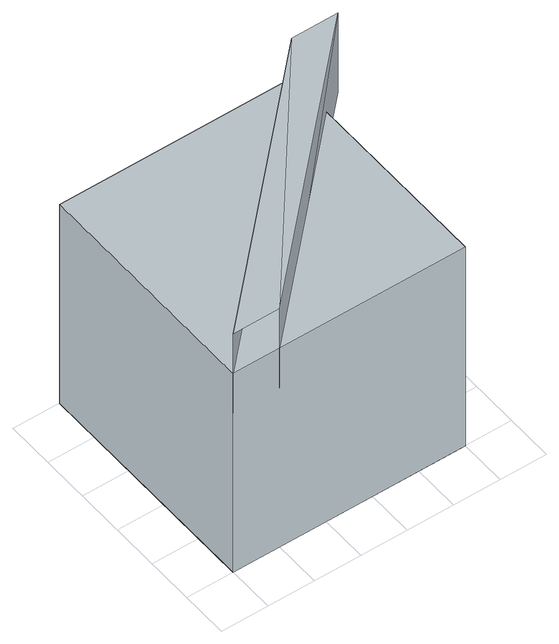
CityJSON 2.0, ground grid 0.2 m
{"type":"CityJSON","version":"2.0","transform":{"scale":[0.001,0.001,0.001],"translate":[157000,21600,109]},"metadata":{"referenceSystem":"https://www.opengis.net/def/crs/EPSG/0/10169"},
"CityObjects":{
"object1":{"type":"GenericCityObject","attributes":{"name":"汚水管路","year":2011},"geometry":[{"type":"MultiSurface","lod":"3","boundaries":[[[0,1,2,3]],[[4,5,6,7]],[[2,4,7,3]],[[6,5,1,0]],[[7,6,0,3]],[[1,5,4,2]]]}]},
"object2":{"type":"GenericCityObject","attributes":{"name":"雨水管路","year":2011},"geometry":[{"type":"MultiSurface","lod":"2","boundaries":[[[8,9,10]],[[8,11,9]],[[12,13,14]],[[15,13,12]],[[13,8,14]],[[8,10,14]],[[9,11,12]],[[11,15,12]]]}]}
},
"vertices":[
[0,1000,0],[1000,1000,0],[1000,0,0],[0,0,0],[1000,0,1000],[1000,1000,1000],[0,1000,1000],[0,0,1000],
[1000,1000,1200],[200,0,1200],[0,0,1200],[1200,1000,1200],[200,0,800],[1000,1000,800],[0,0,800],[1200,1000,800]
]}
